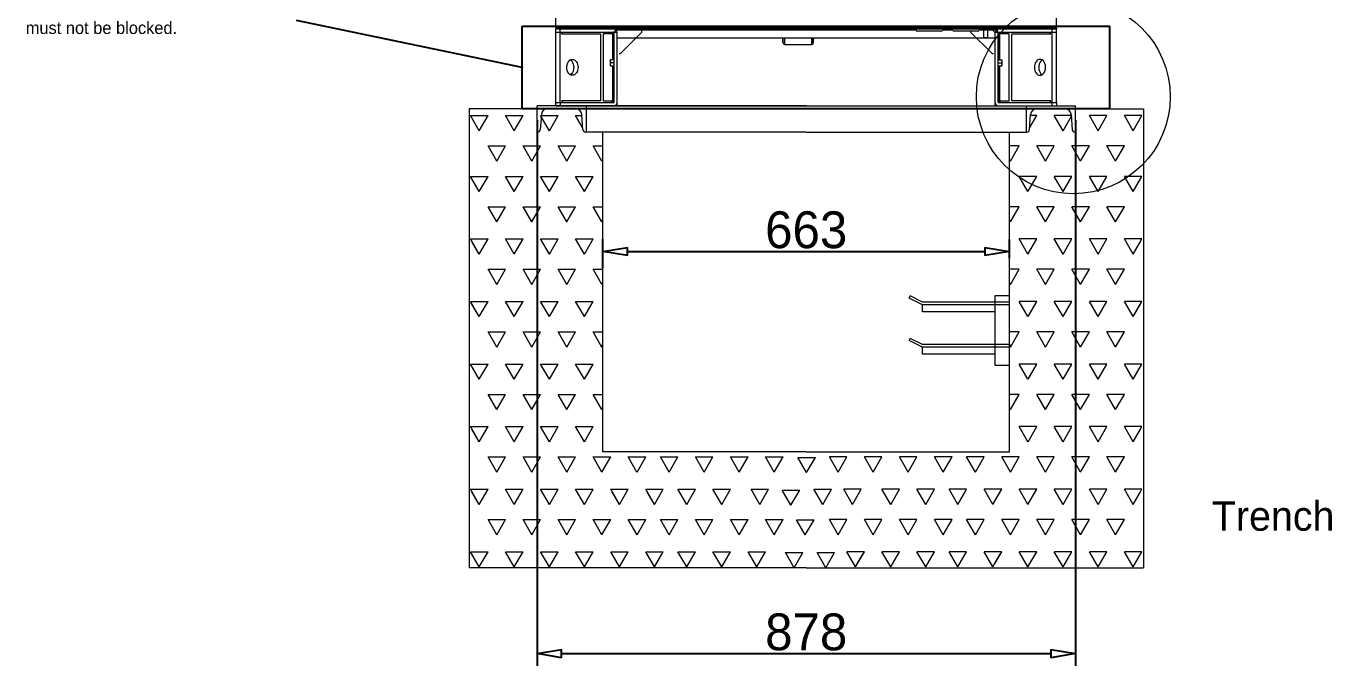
# Model space of a CAD drawing. Header units: inches. Extents: x -4705 to 38647, y 7098 to 31800.
# Drawn here: x 9484 to 11612, y 26341 to 27384 of the extents above; entities that cross this region are included whole.
import ezdxf

# ---------------------------------------------------------------- set-up
doc = ezdxf.new("R2010")
doc.units = ezdxf.units.IN
doc.header["$LTSCALE"] = 10
doc.header["$MEASUREMENT"] = 0
doc.linetypes.add('CONTINUOUS0', pattern=[0])
doc.layers.get('0').update_dxf_attribs({"lineweight": 0})
doc.layers.get('Defpoints').update_dxf_attribs({"lineweight": 0})
doc.layers.add('00_COMPONENTS', color=7, linetype='Continuous', lineweight=0)
doc.layers.add('1粗实线', color=7, linetype='CONTINUOUS0')
doc.styles.add('DWGTransNewTextStyle', font='SourceHanSansCN-Normal.ttf')
doc.styles.get("Standard").update_dxf_attribs({"font": 'SourceHanSansCN-Normal.ttf'})
doc.dimstyles.get("Standard").update_dxf_attribs({"dimtxt": 60, "dimasz": 30, "dimexe": 0.18, "dimexo": 0.0625, "dimgap": 5, "dimtad": 0, "dimtoh": 1, "dimdec": 0, "dimdsep": 46, "dimtxsty": 'Standard', "dimblk": 'CLOSEDBLANK', "dimcen": 0.09, "dimadec": 0, "dimazin": 0, "dimtfac": 1, "dimtdec": 0, "dimtofl": 0, "dimtmove": 0, "dimatfit": 3, "dimldrblk": 'CLOSEDBLANK', "dimfxl": 1, "dimtolj": 1, "dimtzin": 0, "dimarcsym": 0})

# ---------------------------------------------------------------- blocks, each defined once
blk = doc.blocks.new('_ClosedBlank')
at = {"color": 0, "linetype": 'ByBlock', "lineweight": -2}
for p, q in [((-1, 0.167), (0, 0)), ((-1, 0.167), (-1, -0.167)), ((0, 0), (-1, -0.167))]:
    blk.add_line(p, q, dxfattribs=at)
blk = doc.blocks.new('*D4')
at = {"color": 0, "lineweight": -2, "transparency": 16777216}
for p, q in [((10424.1, 26989.9), (10424.1, 27036.9)), ((11086.7, 27005.8), (11086.7, 27036.9))]:
    blk.add_line(p, q, dxfattribs=at)
at = {"lineweight": -2, "transparency": 16777216}
blk.add_line((10464.1, 27016.9), (11046.7, 27016.9), dxfattribs=at)
at = {"layer": 'Defpoints', "color": 0, "transparency": 16777216}
for p in [(11086.7, 27016.9), (11086.7, 27003.8), (10424.1, 26987.9)]:
    blk.add_point(p, dxfattribs=at)
at = {"linetype": 'ByBlock', "lineweight": -2, "transparency": 16777216, "xscale": 40, "yscale": 40, "zscale": 40, "rotation": 180}
blk.add_blockref('_ClosedBlank', (10424.1, 27016.9), dxfattribs=at)
at = {"linetype": 'ByBlock', "lineweight": -2, "transparency": 16777216, "xscale": 40, "yscale": 40, "zscale": 40}
blk.add_blockref('_ClosedBlank', (11086.7, 27016.9), dxfattribs=at)
at = {"color": 0, "ltscale": 50, "transparency": 16777216, "insert": (10755.4, 27051.9), "char_height": 60, "attachment_point": 5}
blk.add_mtext('\\A1;663', dxfattribs=at)
blk = doc.blocks.new('*D5')
at = {"color": 0, "lineweight": -2, "transparency": 16777216}
for p, q in [((10316.6, 27231.1), (10316.6, 26341.4)), ((11194.2, 27231.1), (11194.2, 26341.4))]:
    blk.add_line(p, q, dxfattribs=at)
at = {"lineweight": -2, "transparency": 16777216}
blk.add_line((10356.6, 26361.4), (11154.2, 26361.4), dxfattribs=at)
at = {"layer": 'Defpoints', "color": 0, "transparency": 16777216}
for p in [(10316.6, 27233.1), (11194.2, 27233.1), (11194.2, 26361.4)]:
    blk.add_point(p, dxfattribs=at)
at = {"linetype": 'ByBlock', "lineweight": -2, "transparency": 16777216, "xscale": 40, "yscale": 40, "zscale": 40, "rotation": 180}
blk.add_blockref('_ClosedBlank', (10316.6, 26361.4), dxfattribs=at)
at = {"linetype": 'ByBlock', "lineweight": -2, "transparency": 16777216, "xscale": 40, "yscale": 40, "zscale": 40}
blk.add_blockref('_ClosedBlank', (11194.2, 26361.4), dxfattribs=at)
at = {"color": 0, "ltscale": 50, "transparency": 16777216, "insert": (10755.4, 26396.4), "char_height": 60, "attachment_point": 5}
blk.add_mtext('\\A1;878', dxfattribs=at)

msp = doc.modelspace()

# ---------------------------------------------------------------- linework, layer by layer
at = {"color": 1, "linetype": 'Continuous'}
for p, q in [((10487.489, 27374.566), (10487.489, 27376.566)), ((11023.489, 27376.566), (11023.489, 27374.566)), ((10452.489, 27339.566), (10487.489, 27374.566)), ((11023.489, 27374.566), (11058.489, 27339.566)), ((10450.489, 27339.566), (10452.489, 27339.566)), ((11058.489, 27339.566), (11060.489, 27339.566))]:
    msp.add_line(p, q, dxfattribs=at)
at = {"color": 7, "linetype": 'Continuous'}
for p, q in [((10205.719, 27249.566), (10205.719, 26849.272)), ((10205.719, 27249.566), (10205.719, 26501.224)), ((10316.577, 27249.566), (10205.719, 27249.566)), ((10316.577, 27211.566), (10316.577, 27254.566)), ((10396.577, 27254.566), (10316.577, 27254.566)), ((10379.577, 27249.566), (10333.577, 27249.566)), ((10379.577, 27249.566), (10333.577, 27249.566)), ((10447.327, 27254.566), (10347.327, 27254.566)), ((10347.408, 27254.566), (10447.408, 27254.566)), ((10396.577, 27254.566), (10396.577, 27211.566)), ((10755.408, 27254.566), (10447.327, 27254.566)), ((10755.408, 27254.566), (11063.489, 27254.566)), ((11063.408, 27254.566), (11163.408, 27254.566)), ((11063.489, 27254.566), (11163.489, 27254.566)), ((11114.239, 27254.566), (11114.239, 27211.566)), ((11114.239, 27254.566), (11194.239, 27254.566)), ((11131.239, 27249.566), (11177.239, 27249.566)), ((11131.239, 27249.566), (11177.239, 27249.566)), ((11194.239, 27211.566), (11194.239, 27254.566)), ((11194.239, 27249.566), (11305.097, 27249.566)), ((11305.097, 27249.566), (11305.097, 26849.272)), ((11305.097, 27249.566), (11305.097, 26501.224)), ((10222.385, 27213.611), (10208.098, 27238.358)), ((10222.385, 27213.611), (10208.098, 27238.358)), ((10208.101, 27238.356), (10236.676, 27238.356)), ((10210.525, 27238.355), (10236.673, 27238.355)), ((10222.385, 27213.611), (10236.673, 27238.358)), ((10222.388, 27213.613), (10236.675, 27238.359)), ((10279.533, 27213.609), (10265.245, 27238.356)), ((10265.248, 27238.355), (10293.823, 27238.355)), ((10279.535, 27213.611), (10293.823, 27238.358)), ((10323.604, 27240.304), (10321.766, 27215.456)), ((10336.683, 27213.609), (10322.395, 27238.356)), ((10322.398, 27238.355), (10350.973, 27238.355)), ((10336.685, 27213.611), (10350.973, 27238.358)), ((10390.762, 27218.928), (10379.545, 27238.356)), ((10379.548, 27238.355), (10388.832, 27238.355)), ((10391.389, 27215.456), (10389.55, 27240.304)), ((11119.427, 27215.456), (11121.266, 27240.304)), ((11120.054, 27218.928), (11131.271, 27238.356)), ((11131.268, 27238.355), (11121.985, 27238.355)), ((11174.131, 27213.611), (11159.843, 27238.358)), ((11188.418, 27238.355), (11159.843, 27238.355)), ((11174.134, 27213.609), (11188.421, 27238.356)), ((11187.212, 27240.304), (11189.05, 27215.456)), ((11231.281, 27213.611), (11216.993, 27238.358)), ((11245.568, 27238.355), (11216.993, 27238.355)), ((11231.283, 27213.609), (11245.571, 27238.356)), ((11302.715, 27238.356), (11274.14, 27238.356)), ((11288.428, 27213.613), (11274.141, 27238.359)), ((11288.431, 27213.611), (11274.143, 27238.358)), ((11300.291, 27238.355), (11274.143, 27238.355)), ((11288.431, 27213.611), (11302.718, 27238.358)), ((11288.431, 27213.611), (11302.718, 27238.358)), ((10317.577, 27211.566), (10316.577, 27211.566)), ((10395.577, 27211.566), (10396.577, 27211.566)), ((10755.408, 27211.566), (10396.577, 27211.566)), ((10424.077, 26948.307), (10424.077, 27211.566)), ((10424.077, 26690.077), (10424.077, 27211.566)), ((10755.408, 27211.566), (11114.239, 27211.566)), ((11086.739, 26948.307), (11086.739, 27211.566)), ((11086.739, 26690.077), (11086.739, 27211.566)), ((11115.239, 27211.566), (11114.239, 27211.566)), ((11193.239, 27211.566), (11194.239, 27211.566)), ((10250.958, 27164.116), (10236.67, 27188.863)), ((10236.673, 27188.861), (10265.248, 27188.861)), ((10250.96, 27164.118), (10265.248, 27188.864)), ((10308.108, 27164.116), (10293.82, 27188.863)), ((10293.823, 27188.861), (10322.398, 27188.861)), ((10308.11, 27164.118), (10322.398, 27188.864)), ((10365.258, 27164.116), (10350.97, 27188.863)), ((10350.973, 27188.861), (10379.548, 27188.861)), ((10365.26, 27164.118), (10379.548, 27188.864)), ((10422.408, 27164.116), (10408.12, 27188.863)), ((10408.12, 27188.863), (10424.077, 27188.863)), ((11102.696, 27188.863), (11086.739, 27188.863)), ((11088.409, 27164.116), (11102.696, 27188.863)), ((11145.556, 27164.118), (11131.268, 27188.864)), ((11159.843, 27188.861), (11131.268, 27188.861)), ((11145.559, 27164.116), (11159.846, 27188.863)), ((11202.706, 27164.118), (11188.418, 27188.864)), ((11216.993, 27188.861), (11188.418, 27188.861)), ((11202.708, 27164.116), (11216.996, 27188.863)), ((11259.856, 27164.118), (11245.568, 27188.864)), ((11274.143, 27188.861), (11245.568, 27188.861)), ((11259.858, 27164.116), (11274.146, 27188.863)), ((10422.407, 27164.119), (10424.077, 27167.011)), ((11088.409, 27164.119), (11086.739, 27167.011)), ((10222.385, 27114.624), (10208.098, 27139.371)), ((10222.385, 27114.624), (10208.098, 27139.371)), ((10208.101, 27139.37), (10236.676, 27139.37)), ((10210.525, 27139.368), (10236.673, 27139.368)), ((10222.385, 27114.624), (10236.673, 27139.371)), ((10222.388, 27114.626), (10236.675, 27139.373)), ((10279.533, 27114.623), (10265.245, 27139.369)), ((10265.248, 27139.368), (10293.823, 27139.368)), ((10279.535, 27114.624), (10293.823, 27139.371)), ((10336.683, 27114.623), (10322.395, 27139.369)), ((10322.398, 27139.368), (10350.973, 27139.368)), ((10336.685, 27114.624), (10350.973, 27139.371)), ((10393.833, 27114.623), (10379.545, 27139.369)), ((10379.548, 27139.368), (10408.123, 27139.368)), ((10393.835, 27114.624), (10408.123, 27139.371)), ((11116.981, 27114.624), (11102.693, 27139.371)), ((11131.268, 27139.368), (11102.693, 27139.368)), ((11116.984, 27114.623), (11131.271, 27139.369)), ((11174.131, 27114.624), (11159.843, 27139.371)), ((11188.418, 27139.368), (11159.843, 27139.368)), ((11174.133, 27114.623), (11188.421, 27139.369)), ((11231.281, 27114.624), (11216.993, 27139.371)), ((11245.568, 27139.368), (11216.993, 27139.368)), ((11231.283, 27114.623), (11245.571, 27139.369)), ((11302.715, 27139.37), (11274.14, 27139.37)), ((11288.428, 27114.626), (11274.141, 27139.373)), ((11288.431, 27114.624), (11274.143, 27139.371)), ((11300.291, 27139.368), (11274.143, 27139.368)), ((11288.431, 27114.624), (11302.718, 27139.371)), ((11288.431, 27114.624), (11302.718, 27139.371)), ((10250.958, 27065.129), (10236.67, 27089.876)), ((10236.673, 27089.875), (10265.248, 27089.875)), ((10250.96, 27065.131), (10265.248, 27089.878)), ((10308.108, 27065.129), (10293.82, 27089.876)), ((10293.823, 27089.875), (10322.398, 27089.875)), ((10308.11, 27065.131), (10322.398, 27089.878)), ((10365.258, 27065.129), (10350.97, 27089.876)), ((10350.973, 27089.875), (10379.548, 27089.875)), ((10365.26, 27065.131), (10379.548, 27089.878)), ((10422.408, 27065.129), (10408.12, 27089.876)), ((10408.12, 27089.876), (10424.077, 27089.876)), ((11102.696, 27089.876), (11086.739, 27089.876)), ((11088.409, 27065.129), (11102.696, 27089.876)), ((11145.556, 27065.131), (11131.268, 27089.878)), ((11159.843, 27089.875), (11131.268, 27089.875)), ((11145.558, 27065.129), (11159.846, 27089.876)), ((11202.706, 27065.131), (11188.418, 27089.878)), ((11216.993, 27089.875), (11188.418, 27089.875)), ((11202.708, 27065.129), (11216.996, 27089.876)), ((11259.856, 27065.131), (11245.568, 27089.878)), ((11274.143, 27089.875), (11245.568, 27089.875)), ((11259.858, 27065.129), (11274.146, 27089.876)), ((10422.407, 27065.132), (10424.077, 27068.025)), ((11088.409, 27065.132), (11086.739, 27068.025)), ((10222.385, 27012.642), (10208.098, 27037.389)), ((10208.101, 27037.387), (10236.676, 27037.387)), ((10210.525, 27037.385), (10236.673, 27037.385)), ((10222.385, 27012.642), (10236.673, 27037.389)), ((10222.388, 27012.644), (10236.675, 27037.39)), ((10279.533, 27012.64), (10265.245, 27037.387)), ((10265.248, 27037.385), (10293.823, 27037.385)), ((10279.535, 27012.642), (10293.823, 27037.389)), ((10336.683, 27012.64), (10322.395, 27037.387)), ((10322.398, 27037.385), (10350.973, 27037.385)), ((10336.685, 27012.642), (10350.973, 27037.389)), ((10393.833, 27012.64), (10379.545, 27037.387)), ((10379.548, 27037.385), (10408.123, 27037.385)), ((10393.835, 27012.642), (10408.123, 27037.389)), ((11116.981, 27012.642), (11102.693, 27037.389)), ((11131.268, 27037.385), (11102.693, 27037.385)), ((11116.984, 27012.64), (11131.271, 27037.387)), ((11174.131, 27012.642), (11159.843, 27037.389)), ((11188.418, 27037.385), (11159.843, 27037.385)), ((11174.133, 27012.64), (11188.421, 27037.387)), ((11231.281, 27012.642), (11216.993, 27037.389)), ((11245.568, 27037.385), (11216.993, 27037.385)), ((11231.283, 27012.64), (11245.571, 27037.387)), ((11302.715, 27037.387), (11274.14, 27037.387)), ((11288.428, 27012.644), (11274.141, 27037.39)), ((11288.431, 27012.642), (11274.143, 27037.389)), ((11300.291, 27037.385), (11274.143, 27037.385)), ((11288.431, 27012.642), (11302.718, 27037.389)), ((10222.383, 27012.64), (10210.525, 27033.178)), ((11288.433, 27012.64), (11300.291, 27033.178)), ((10250.955, 26963.148), (10236.667, 26987.895)), ((10250.958, 26963.147), (10236.67, 26987.893)), ((10236.67, 26987.893), (10265.245, 26987.893)), ((10236.673, 26987.892), (10265.248, 26987.892)), ((10250.957, 26963.15), (10265.245, 26987.897)), ((10250.96, 26963.148), (10265.248, 26987.895)), ((10308.105, 26963.148), (10293.817, 26987.895)), ((10308.108, 26963.147), (10293.82, 26987.893)), ((10293.82, 26987.893), (10322.395, 26987.893)), ((10293.823, 26987.892), (10322.398, 26987.892)), ((10308.107, 26963.15), (10322.395, 26987.897)), ((10308.11, 26963.148), (10322.398, 26987.895)), ((10365.255, 26963.148), (10350.967, 26987.895)), ((10365.258, 26963.147), (10350.97, 26987.893)), ((10350.97, 26987.893), (10379.545, 26987.893)), ((10350.973, 26987.892), (10379.548, 26987.892)), ((10365.257, 26963.15), (10379.545, 26987.897)), ((10365.26, 26963.148), (10379.548, 26987.895)), ((10422.405, 26963.148), (10408.117, 26987.895)), ((10422.408, 26963.147), (10408.12, 26987.893)), ((10408.12, 26987.893), (10424.077, 26987.893)), ((10408.123, 26987.892), (10424.077, 26987.892)), ((11102.696, 26987.893), (11086.739, 26987.893)), ((11102.693, 26987.892), (11086.739, 26987.892)), ((11088.409, 26963.147), (11102.696, 26987.893)), ((11088.411, 26963.148), (11102.699, 26987.895)), ((11145.556, 26963.148), (11131.268, 26987.895)), ((11159.843, 26987.892), (11131.268, 26987.892)), ((11145.559, 26963.15), (11131.271, 26987.897)), ((11159.846, 26987.893), (11131.271, 26987.893)), ((11145.558, 26963.147), (11159.846, 26987.893)), ((11145.561, 26963.148), (11159.849, 26987.895)), ((11202.706, 26963.148), (11188.418, 26987.895)), ((11216.993, 26987.892), (11188.418, 26987.892)), ((11202.709, 26963.15), (11188.421, 26987.897)), ((11216.996, 26987.893), (11188.421, 26987.893)), ((11202.708, 26963.147), (11216.996, 26987.893)), ((11202.711, 26963.148), (11216.999, 26987.895)), ((11259.856, 26963.148), (11245.568, 26987.895)), ((11274.143, 26987.892), (11245.568, 26987.892)), ((11259.859, 26963.15), (11245.571, 26987.897)), ((11274.146, 26987.893), (11245.571, 26987.893)), ((11259.858, 26963.147), (11274.146, 26987.893)), ((11259.861, 26963.148), (11274.149, 26987.895)), ((10422.407, 26963.15), (10424.077, 26966.042)), ((10422.41, 26963.148), (10424.077, 26966.036)), ((11088.409, 26963.15), (11086.739, 26966.042)), ((11088.406, 26963.148), (11086.739, 26966.036)), ((10222.38, 26910.659), (10208.092, 26935.406)), ((10208.095, 26935.404), (10236.67, 26935.404)), ((10210.522, 26935.404), (10236.67, 26935.404)), ((10222.38, 26910.659), (10210.522, 26931.197)), ((10222.382, 26910.661), (10236.67, 26935.407)), ((10222.382, 26910.661), (10236.67, 26935.407)), ((10279.53, 26910.659), (10265.242, 26935.406)), ((10265.245, 26935.404), (10293.82, 26935.404)), ((10279.532, 26910.661), (10293.82, 26935.407)), ((10336.68, 26910.659), (10322.392, 26935.406)), ((10322.395, 26935.404), (10350.97, 26935.404)), ((10336.682, 26910.661), (10350.97, 26935.407)), ((10393.83, 26910.659), (10379.542, 26935.406)), ((10379.545, 26935.404), (10408.12, 26935.404)), ((10393.832, 26910.661), (10408.12, 26935.407)), ((10923.491, 26941.007), (10924.698, 26944.533)), ((10944.928, 26930.129), (10923.491, 26941.007)), ((10944.928, 26934.313), (10924.698, 26944.533)), ((11086.739, 26934.313), (10944.928, 26934.313)), ((11086.739, 26930.129), (10944.928, 26930.129)), ((10944.928, 26918.598), (10944.928, 26930.129)), ((11086.739, 26944.716), (11062.878, 26944.716)), ((11062.878, 26944.716), (11062.878, 26831.408)), ((11116.984, 26910.661), (11102.696, 26935.407)), ((11131.271, 26935.404), (11102.696, 26935.404)), ((11116.986, 26910.659), (11131.274, 26935.406)), ((11174.134, 26910.661), (11159.846, 26935.407)), ((11188.421, 26935.404), (11159.846, 26935.404)), ((11174.136, 26910.659), (11188.424, 26935.406)), ((11231.284, 26910.661), (11216.996, 26935.407)), ((11245.571, 26935.404), (11216.996, 26935.404)), ((11231.286, 26910.659), (11245.574, 26935.406)), ((11288.434, 26910.661), (11274.146, 26935.407)), ((11288.434, 26910.661), (11274.146, 26935.407)), ((11300.294, 26935.404), (11274.146, 26935.404)), ((11302.721, 26935.404), (11274.146, 26935.404)), ((11288.436, 26910.659), (11302.724, 26935.406)), ((11288.436, 26910.659), (11300.294, 26931.197)), ((11062.878, 26918.598), (10944.928, 26918.598)), ((10250.955, 26861.166), (10236.667, 26885.912)), ((10236.67, 26885.911), (10265.245, 26885.911)), ((10250.957, 26861.167), (10265.245, 26885.914)), ((10308.105, 26861.166), (10293.817, 26885.912)), ((10293.82, 26885.911), (10322.395, 26885.911)), ((10308.107, 26861.167), (10322.395, 26885.914)), ((10365.255, 26861.166), (10350.967, 26885.912)), ((10350.97, 26885.911), (10379.545, 26885.911)), ((10365.257, 26861.167), (10379.545, 26885.914)), ((10422.405, 26861.166), (10408.117, 26885.912)), ((10408.12, 26885.911), (10424.077, 26885.911)), ((11102.696, 26885.911), (11086.739, 26885.911)), ((11088.411, 26861.166), (11102.699, 26885.912)), ((11145.559, 26861.167), (11131.271, 26885.914)), ((11159.846, 26885.911), (11131.271, 26885.911)), ((11145.561, 26861.166), (11159.849, 26885.912)), ((11202.709, 26861.167), (11188.421, 26885.914)), ((11216.996, 26885.911), (11188.421, 26885.911)), ((11202.711, 26861.166), (11216.999, 26885.912)), ((11259.859, 26861.167), (11245.571, 26885.914)), ((11274.146, 26885.911), (11245.571, 26885.911)), ((11259.861, 26861.166), (11274.149, 26885.912)), ((10421.4, 26861.166), (10424.077, 26865.803)), ((10923.491, 26871.785), (10924.698, 26875.31)), ((10944.928, 26860.906), (10923.491, 26871.785)), ((10944.928, 26865.09), (10924.698, 26875.31)), ((11086.739, 26865.09), (10944.928, 26865.09)), ((11089.416, 26861.166), (11086.739, 26865.803)), ((10422.407, 26861.167), (10424.077, 26864.059)), ((11086.739, 26860.906), (10944.928, 26860.906)), ((10944.928, 26849.375), (10944.928, 26860.906)), ((11062.878, 26849.375), (10944.928, 26849.375)), ((11088.409, 26861.167), (11086.739, 26864.059)), ((10222.38, 26808.676), (10208.092, 26833.423)), ((10208.095, 26833.422), (10236.67, 26833.422)), ((10210.522, 26833.422), (10236.67, 26833.422)), ((10222.38, 26808.676), (10210.522, 26829.214)), ((10222.382, 26808.678), (10236.67, 26833.425)), ((10222.382, 26808.678), (10236.67, 26833.425)), ((10279.53, 26808.676), (10265.242, 26833.423)), ((10265.245, 26833.422), (10293.82, 26833.422)), ((10279.532, 26808.678), (10293.82, 26833.425)), ((10336.68, 26808.676), (10322.392, 26833.423)), ((10322.395, 26833.422), (10350.97, 26833.422)), ((10336.682, 26808.678), (10350.97, 26833.425)), ((10393.83, 26808.676), (10379.542, 26833.423)), ((10379.545, 26833.422), (10408.12, 26833.422)), ((10393.832, 26808.678), (10408.12, 26833.425)), ((11062.878, 26831.408), (11086.739, 26831.408)), ((11116.984, 26808.678), (11102.696, 26833.425)), ((11131.271, 26833.422), (11102.696, 26833.422)), ((11116.986, 26808.676), (11131.274, 26833.423)), ((11174.134, 26808.678), (11159.846, 26833.425)), ((11188.421, 26833.422), (11159.846, 26833.422)), ((11174.136, 26808.676), (11188.424, 26833.423)), ((11231.284, 26808.678), (11216.996, 26833.425)), ((11245.571, 26833.422), (11216.996, 26833.422)), ((11231.286, 26808.676), (11245.574, 26833.423)), ((11288.434, 26808.678), (11274.146, 26833.425)), ((11288.434, 26808.678), (11274.146, 26833.425)), ((11300.294, 26833.422), (11274.146, 26833.422)), ((11302.721, 26833.422), (11274.146, 26833.422)), ((11288.436, 26808.676), (11302.724, 26833.423)), ((11288.436, 26808.676), (11300.294, 26829.214)), ((10250.955, 26759.183), (10236.667, 26783.93)), ((10236.67, 26783.928), (10265.245, 26783.928)), ((10250.957, 26759.185), (10265.245, 26783.931)), ((10308.105, 26759.183), (10293.817, 26783.93)), ((10293.82, 26783.928), (10322.395, 26783.928)), ((10308.107, 26759.185), (10322.395, 26783.931)), ((10365.255, 26759.183), (10350.967, 26783.93)), ((10350.97, 26783.928), (10379.545, 26783.928)), ((10365.257, 26759.185), (10379.545, 26783.931)), ((10422.405, 26759.183), (10408.117, 26783.93)), ((10408.12, 26783.928), (10424.077, 26783.928)), ((11102.696, 26783.928), (11086.739, 26783.928)), ((11088.411, 26759.183), (11102.699, 26783.93)), ((11145.559, 26759.185), (11131.271, 26783.931)), ((11159.846, 26783.928), (11131.271, 26783.928)), ((11145.561, 26759.183), (11159.849, 26783.93)), ((11202.709, 26759.185), (11188.421, 26783.931)), ((11216.996, 26783.928), (11188.421, 26783.928)), ((11202.711, 26759.183), (11216.999, 26783.93)), ((11259.859, 26759.185), (11245.571, 26783.931)), ((11274.146, 26783.928), (11245.571, 26783.928)), ((11259.861, 26759.183), (11274.149, 26783.93)), ((10422.407, 26759.185), (10424.077, 26762.077)), ((11088.409, 26759.185), (11086.739, 26762.077)), ((10222.38, 26706.694), (10208.092, 26731.441)), ((10208.095, 26731.439), (10236.67, 26731.439)), ((10210.522, 26731.439), (10236.67, 26731.439)), ((10222.38, 26706.694), (10210.522, 26727.232)), ((10222.382, 26706.696), (10236.67, 26731.442)), ((10222.382, 26706.696), (10236.67, 26731.442)), ((10279.53, 26706.694), (10265.242, 26731.441)), ((10265.245, 26731.439), (10293.82, 26731.439)), ((10279.532, 26706.696), (10293.82, 26731.442)), ((10336.68, 26706.694), (10322.392, 26731.441)), ((10322.395, 26731.439), (10350.97, 26731.439)), ((10336.682, 26706.696), (10350.97, 26731.442)), ((10393.83, 26706.694), (10379.542, 26731.441)), ((10379.545, 26731.439), (10408.12, 26731.439)), ((10393.832, 26706.696), (10408.12, 26731.442)), ((11116.984, 26706.696), (11102.696, 26731.442)), ((11131.271, 26731.439), (11102.696, 26731.439)), ((11116.986, 26706.694), (11131.274, 26731.441)), ((11174.134, 26706.696), (11159.846, 26731.442)), ((11188.421, 26731.439), (11159.846, 26731.439)), ((11174.136, 26706.694), (11188.424, 26731.441)), ((11231.284, 26706.696), (11216.996, 26731.442)), ((11245.571, 26731.439), (11216.996, 26731.439)), ((11231.286, 26706.694), (11245.574, 26731.441)), ((11288.434, 26706.696), (11274.146, 26731.442)), ((11288.434, 26706.696), (11274.146, 26731.442)), ((11300.294, 26731.439), (11274.146, 26731.439)), ((11302.721, 26731.439), (11274.146, 26731.439)), ((11288.436, 26706.694), (11302.724, 26731.441)), ((11288.436, 26706.694), (11300.294, 26727.232)), ((10250.955, 26657.201), (10236.667, 26681.947)), ((10236.67, 26681.946), (10265.245, 26681.946)), ((10250.957, 26657.202), (10265.245, 26681.949)), ((10308.105, 26657.201), (10293.817, 26681.947)), ((10293.82, 26681.946), (10322.395, 26681.946)), ((10308.107, 26657.202), (10322.395, 26681.949)), ((10365.255, 26657.201), (10350.967, 26681.947)), ((10350.97, 26681.946), (10379.545, 26681.946)), ((10365.257, 26657.202), (10379.545, 26681.949)), ((10422.405, 26657.201), (10408.117, 26681.947)), ((10408.12, 26681.946), (10436.695, 26681.946)), ((10422.407, 26657.202), (10436.695, 26681.949)), ((10755.408, 26690.077), (10424.077, 26690.077)), ((10479.555, 26657.201), (10465.267, 26681.947)), ((10479.555, 26657.201), (10465.267, 26681.947)), ((10465.27, 26681.946), (10493.845, 26681.946)), ((10465.27, 26681.946), (10493.845, 26681.946)), ((10479.557, 26657.202), (10493.845, 26681.949)), ((10479.557, 26657.202), (10493.845, 26681.949)), ((10531.949, 26657.203), (10517.662, 26681.95)), ((10517.664, 26681.949), (10546.239, 26681.949)), ((10531.952, 26657.205), (10546.239, 26681.952)), ((10589.099, 26657.203), (10574.812, 26681.95)), ((10574.814, 26681.949), (10603.389, 26681.949)), ((10589.102, 26657.205), (10603.389, 26681.952)), ((10646.249, 26657.203), (10631.962, 26681.95)), ((10631.964, 26681.949), (10660.539, 26681.949)), ((10646.252, 26657.205), (10660.539, 26681.952)), ((10703.402, 26657.202), (10689.114, 26681.949)), ((10689.117, 26681.947), (10717.692, 26681.947)), ((10703.405, 26657.204), (10717.692, 26681.95)), ((10756.054, 26656.418), (10741.766, 26681.165)), ((10741.769, 26681.164), (10770.344, 26681.164)), ((10755.408, 26690.077), (11086.739, 26690.077)), ((10756.056, 26656.42), (10770.344, 26681.167)), ((10807.412, 26657.204), (10793.124, 26681.95)), ((10821.699, 26681.947), (10793.124, 26681.947)), ((10807.414, 26657.202), (10821.702, 26681.949)), ((10864.564, 26657.205), (10850.277, 26681.952)), ((10878.852, 26681.949), (10850.277, 26681.949)), ((10864.567, 26657.203), (10878.855, 26681.95)), ((10921.714, 26657.205), (10907.427, 26681.952)), ((10936.002, 26681.949), (10907.427, 26681.949)), ((10921.717, 26657.203), (10936.004, 26681.95)), ((10978.864, 26657.205), (10964.577, 26681.952)), ((10993.152, 26681.949), (10964.577, 26681.949)), ((10978.867, 26657.203), (10993.154, 26681.95)), ((11031.259, 26657.202), (11016.971, 26681.949)), ((11031.259, 26657.202), (11016.971, 26681.949)), ((11045.546, 26681.946), (11016.971, 26681.946)), ((11045.546, 26681.946), (11016.971, 26681.946)), ((11031.261, 26657.201), (11045.549, 26681.947)), ((11031.261, 26657.201), (11045.549, 26681.947)), ((11088.409, 26657.202), (11074.121, 26681.949)), ((11102.696, 26681.946), (11074.121, 26681.946)), ((11088.411, 26657.201), (11102.699, 26681.947)), ((11145.559, 26657.202), (11131.271, 26681.949)), ((11159.846, 26681.946), (11131.271, 26681.946)), ((11145.561, 26657.201), (11159.849, 26681.947)), ((11202.709, 26657.202), (11188.421, 26681.949)), ((11216.996, 26681.946), (11188.421, 26681.946)), ((11202.711, 26657.201), (11216.999, 26681.947)), ((11259.859, 26657.202), (11245.571, 26681.949)), ((11274.146, 26681.946), (11245.571, 26681.946)), ((11259.861, 26657.201), (11274.149, 26681.947)), ((10222.382, 26604.713), (10208.095, 26629.46)), ((10208.098, 26629.458), (10236.673, 26629.458)), ((10210.525, 26629.458), (10236.673, 26629.458)), ((10222.382, 26604.713), (10210.525, 26625.251)), ((10222.385, 26604.715), (10236.673, 26629.461)), ((10222.385, 26604.715), (10236.673, 26629.461)), ((10279.532, 26604.713), (10265.245, 26629.46)), ((10265.248, 26629.458), (10293.823, 26629.458)), ((10279.535, 26604.715), (10293.823, 26629.461)), ((10336.682, 26604.713), (10322.395, 26629.46)), ((10322.398, 26629.458), (10350.973, 26629.458)), ((10336.685, 26604.715), (10350.973, 26629.461)), ((10393.832, 26604.713), (10379.545, 26629.46)), ((10379.548, 26629.458), (10408.123, 26629.458)), ((10393.835, 26604.715), (10408.123, 26629.461)), ((10450.982, 26604.713), (10436.695, 26629.46)), ((10436.698, 26629.458), (10465.273, 26629.458)), ((10439.125, 26629.458), (10465.273, 26629.458)), ((10450.982, 26604.713), (10439.125, 26625.251)), ((10450.985, 26604.715), (10465.273, 26629.461)), ((10450.985, 26604.715), (10465.273, 26629.461)), ((10508.132, 26604.713), (10493.845, 26629.46)), ((10508.132, 26604.713), (10493.845, 26629.46)), ((10493.848, 26629.458), (10522.423, 26629.458)), ((10493.848, 26629.458), (10522.423, 26629.458)), ((10496.275, 26629.458), (10522.423, 26629.458)), ((10508.132, 26604.713), (10496.275, 26625.251)), ((10508.135, 26604.715), (10522.423, 26629.461)), ((10508.135, 26604.715), (10522.423, 26629.461)), ((10560.527, 26604.716), (10546.239, 26629.463)), ((10546.242, 26629.461), (10574.817, 26629.461)), ((10560.529, 26604.718), (10574.817, 26629.464)), ((10617.677, 26604.716), (10603.389, 26629.463)), ((10603.392, 26629.461), (10631.967, 26629.461)), ((10617.679, 26604.718), (10631.967, 26629.464)), ((10679.9, 26604.713), (10665.612, 26629.46)), ((10665.615, 26629.458), (10694.19, 26629.458)), ((10679.902, 26604.715), (10694.19, 26629.461)), ((10730.594, 26603.147), (10716.306, 26627.894)), ((10716.309, 26627.893), (10744.884, 26627.893)), ((10730.596, 26603.149), (10744.884, 26627.896)), ((10782.241, 26604.607), (10767.953, 26629.354)), ((10767.956, 26629.352), (10796.531, 26629.352)), ((10782.243, 26604.609), (10796.531, 26629.355)), ((10830.914, 26604.715), (10816.626, 26629.461)), ((10845.201, 26629.458), (10816.626, 26629.458)), ((10830.916, 26604.713), (10845.204, 26629.46)), ((10893.137, 26604.718), (10878.849, 26629.464)), ((10907.424, 26629.461), (10878.849, 26629.461)), ((10893.139, 26604.716), (10907.427, 26629.463)), ((10950.287, 26604.718), (10935.999, 26629.464)), ((10964.574, 26629.461), (10935.999, 26629.461)), ((10950.289, 26604.716), (10964.577, 26629.463)), ((11016.968, 26629.458), (10988.393, 26629.458)), ((11016.968, 26629.458), (10988.393, 26629.458)), ((11014.541, 26629.458), (10988.393, 26629.458)), ((11002.681, 26604.715), (10988.394, 26629.461)), ((11002.681, 26604.715), (10988.394, 26629.461)), ((11002.684, 26604.713), (11016.971, 26629.46)), ((11002.684, 26604.713), (11016.971, 26629.46)), ((11002.684, 26604.713), (11014.541, 26625.251)), ((11059.831, 26604.715), (11045.543, 26629.461)), ((11059.831, 26604.715), (11045.543, 26629.461)), ((11074.118, 26629.458), (11045.543, 26629.458)), ((11071.691, 26629.458), (11045.543, 26629.458)), ((11059.834, 26604.713), (11074.121, 26629.46)), ((11059.834, 26604.713), (11071.691, 26625.251)), ((11116.981, 26604.715), (11102.693, 26629.461)), ((11131.268, 26629.458), (11102.693, 26629.458)), ((11116.984, 26604.713), (11131.271, 26629.46)), ((11174.131, 26604.715), (11159.843, 26629.461)), ((11188.418, 26629.458), (11159.843, 26629.458)), ((11174.134, 26604.713), (11188.421, 26629.46)), ((11231.281, 26604.715), (11216.993, 26629.461)), ((11245.568, 26629.458), (11216.993, 26629.458)), ((11231.284, 26604.713), (11245.571, 26629.46)), ((11288.431, 26604.715), (11274.143, 26629.461)), ((11288.431, 26604.715), (11274.143, 26629.461)), ((11300.291, 26629.458), (11274.143, 26629.458)), ((11302.718, 26629.458), (11274.143, 26629.458)), ((11288.434, 26604.713), (11302.721, 26629.46)), ((11288.434, 26604.713), (11300.291, 26625.251)), ((10250.957, 26555.22), (10236.67, 26579.966)), ((10236.673, 26579.965), (10265.248, 26579.965)), ((10250.96, 26555.221), (10265.248, 26579.968)), ((10308.107, 26555.22), (10293.82, 26579.966)), ((10293.823, 26579.965), (10322.398, 26579.965)), ((10308.11, 26555.221), (10322.398, 26579.968)), ((10365.257, 26555.22), (10350.97, 26579.966)), ((10350.973, 26579.965), (10379.548, 26579.965)), ((10365.26, 26555.221), (10379.548, 26579.968)), ((10422.407, 26555.22), (10408.12, 26579.966)), ((10408.123, 26579.965), (10436.698, 26579.965)), ((10422.41, 26555.221), (10436.698, 26579.968)), ((10479.557, 26555.22), (10465.27, 26579.966)), ((10479.557, 26555.22), (10465.27, 26579.966)), ((10465.273, 26579.965), (10493.848, 26579.965)), ((10465.273, 26579.965), (10493.848, 26579.965)), ((10479.56, 26555.221), (10493.848, 26579.968)), ((10479.56, 26555.221), (10493.848, 26579.968)), ((10531.952, 26555.223), (10517.664, 26579.969)), ((10517.667, 26579.968), (10546.242, 26579.968)), ((10531.954, 26555.224), (10546.242, 26579.971)), ((10589.102, 26555.223), (10574.814, 26579.969)), ((10574.817, 26579.968), (10603.392, 26579.968)), ((10589.104, 26555.224), (10603.392, 26579.971)), ((10646.252, 26555.223), (10631.964, 26579.969)), ((10631.967, 26579.968), (10660.542, 26579.968)), ((10646.254, 26555.224), (10660.542, 26579.971)), ((10703.405, 26555.221), (10689.117, 26579.968)), ((10689.12, 26579.966), (10717.695, 26579.966)), ((10703.407, 26555.223), (10717.695, 26579.969)), ((10753.871, 26554.985), (10739.584, 26579.731)), ((10739.587, 26579.73), (10768.162, 26579.73)), ((10753.874, 26554.986), (10768.161, 26579.733)), ((10807.409, 26555.223), (10793.121, 26579.969)), ((10821.696, 26579.966), (10793.121, 26579.966)), ((10807.412, 26555.221), (10821.699, 26579.968)), ((10864.562, 26555.224), (10850.274, 26579.971)), ((10878.849, 26579.968), (10850.274, 26579.968)), ((10864.564, 26555.223), (10878.852, 26579.969)), ((10921.712, 26555.224), (10907.424, 26579.971)), ((10935.999, 26579.968), (10907.424, 26579.968)), ((10921.714, 26555.223), (10936.002, 26579.969)), ((10978.862, 26555.224), (10964.574, 26579.971)), ((10993.149, 26579.968), (10964.574, 26579.968)), ((10978.864, 26555.223), (10993.152, 26579.969)), ((11045.543, 26579.965), (11016.968, 26579.965)), ((11045.543, 26579.965), (11016.968, 26579.965)), ((11031.256, 26555.221), (11016.969, 26579.968)), ((11031.256, 26555.221), (11016.969, 26579.968)), ((11031.259, 26555.22), (11045.546, 26579.966)), ((11031.259, 26555.22), (11045.546, 26579.966)), ((11088.406, 26555.221), (11074.118, 26579.968)), ((11102.693, 26579.965), (11074.118, 26579.965)), ((11088.409, 26555.22), (11102.696, 26579.966)), ((11145.556, 26555.221), (11131.268, 26579.968)), ((11159.843, 26579.965), (11131.268, 26579.965)), ((11145.559, 26555.22), (11159.846, 26579.966)), ((11202.706, 26555.221), (11188.418, 26579.968)), ((11216.993, 26579.965), (11188.418, 26579.965)), ((11202.709, 26555.22), (11216.996, 26579.966)), ((11259.856, 26555.221), (11245.568, 26579.968)), ((11274.143, 26579.965), (11245.568, 26579.965)), ((11259.859, 26555.22), (11274.146, 26579.966)), ((10222.385, 26502.732), (10208.098, 26527.479)), ((10208.1, 26527.477), (10236.675, 26527.477)), ((10210.528, 26527.477), (10236.675, 26527.477)), ((10222.388, 26502.734), (10236.675, 26527.481)), ((10222.388, 26502.734), (10236.675, 26527.481)), ((10279.535, 26502.732), (10265.248, 26527.479)), ((10265.25, 26527.477), (10293.825, 26527.477)), ((10279.538, 26502.734), (10293.825, 26527.481)), ((10336.685, 26502.732), (10322.398, 26527.479)), ((10322.4, 26527.477), (10350.975, 26527.477)), ((10336.688, 26502.734), (10350.975, 26527.481)), ((10393.835, 26502.732), (10379.548, 26527.479)), ((10379.55, 26527.477), (10408.125, 26527.477)), ((10393.838, 26502.734), (10408.125, 26527.481)), ((10450.985, 26502.732), (10436.698, 26527.479)), ((10436.7, 26527.477), (10465.275, 26527.477)), ((10439.128, 26527.477), (10465.275, 26527.477)), ((10450.988, 26502.734), (10465.275, 26527.481)), ((10450.988, 26502.734), (10465.275, 26527.481)), ((10508.135, 26502.732), (10493.848, 26527.479)), ((10508.135, 26502.732), (10493.848, 26527.479)), ((10493.85, 26527.477), (10522.425, 26527.477)), ((10493.85, 26527.477), (10522.425, 26527.477)), ((10496.278, 26527.477), (10522.425, 26527.477)), ((10508.138, 26502.734), (10522.425, 26527.481)), ((10508.138, 26502.734), (10522.425, 26527.481)), ((10560.529, 26502.735), (10546.242, 26527.482)), ((10546.245, 26527.48), (10574.82, 26527.48)), ((10560.532, 26502.737), (10574.82, 26527.483)), ((10617.679, 26502.735), (10603.392, 26527.482)), ((10603.395, 26527.48), (10631.97, 26527.48)), ((10617.682, 26502.737), (10631.97, 26527.483)), ((10674.829, 26502.735), (10660.542, 26527.482)), ((10674.832, 26502.734), (10660.545, 26527.48)), ((10674.832, 26502.734), (10660.545, 26527.48)), ((10660.548, 26527.479), (10689.123, 26527.479)), ((10660.548, 26527.479), (10689.123, 26527.479)), ((10674.835, 26502.735), (10689.122, 26527.482)), ((10735.821, 26501.224), (10721.533, 26525.971)), ((10721.536, 26525.969), (10750.111, 26525.969)), ((10735.823, 26501.226), (10750.111, 26525.973)), ((10787.333, 26501.224), (10773.045, 26525.971)), ((10773.048, 26525.969), (10801.623, 26525.969)), ((10787.335, 26501.226), (10801.623, 26525.973)), ((10835.981, 26502.735), (10821.694, 26527.482)), ((10850.269, 26527.479), (10821.694, 26527.479)), ((10850.269, 26527.479), (10821.694, 26527.479)), ((10835.984, 26502.734), (10850.271, 26527.48)), ((10835.984, 26502.734), (10850.271, 26527.48)), ((10835.987, 26502.735), (10850.274, 26527.482)), ((10907.421, 26527.48), (10878.846, 26527.48)), ((10893.134, 26502.737), (10878.847, 26527.483)), ((10893.137, 26502.735), (10907.424, 26527.482)), ((10950.284, 26502.737), (10935.996, 26527.483)), ((10964.571, 26527.48), (10935.996, 26527.48)), ((10950.287, 26502.735), (10964.574, 26527.482)), ((11002.678, 26502.734), (10988.391, 26527.481)), ((11002.678, 26502.734), (10988.391, 26527.481)), ((11016.966, 26527.477), (10988.391, 26527.477)), ((11016.966, 26527.477), (10988.391, 26527.477)), ((11014.539, 26527.477), (10988.391, 26527.477)), ((11002.681, 26502.732), (11016.969, 26527.479)), ((11002.681, 26502.732), (11016.969, 26527.479)), ((11059.828, 26502.734), (11045.541, 26527.481)), ((11059.828, 26502.734), (11045.541, 26527.481)), ((11074.116, 26527.477), (11045.541, 26527.477)), ((11071.689, 26527.477), (11045.541, 26527.477)), ((11059.831, 26502.732), (11074.119, 26527.479)), ((11116.978, 26502.734), (11102.691, 26527.481)), ((11131.266, 26527.477), (11102.691, 26527.477)), ((11116.981, 26502.732), (11131.268, 26527.479)), ((11174.128, 26502.734), (11159.841, 26527.481)), ((11188.416, 26527.477), (11159.841, 26527.477)), ((11174.131, 26502.732), (11188.418, 26527.479)), ((11231.278, 26502.734), (11216.991, 26527.481)), ((11245.566, 26527.477), (11216.991, 26527.477)), ((11231.281, 26502.732), (11245.568, 26527.479)), ((11288.428, 26502.734), (11274.141, 26527.481)), ((11288.428, 26502.734), (11274.141, 26527.481)), ((11300.289, 26527.477), (11274.141, 26527.477)), ((11302.716, 26527.477), (11274.141, 26527.477)), ((11288.431, 26502.732), (11302.718, 26527.479)), ((10222.385, 26502.732), (10210.528, 26523.27)), ((10450.985, 26502.732), (10439.128, 26523.27)), ((10508.135, 26502.732), (10496.278, 26523.27)), ((10674.829, 26502.735), (10662.972, 26523.273)), ((10674.829, 26502.735), (10662.972, 26523.273)), ((10835.987, 26502.735), (10847.844, 26523.273)), ((10835.987, 26502.735), (10847.844, 26523.273)), ((11002.681, 26502.732), (11014.539, 26523.27)), ((11059.831, 26502.732), (11071.689, 26523.27)), ((11288.431, 26502.732), (11300.289, 26523.27)), ((10721.533, 26501.224), (10205.719, 26501.224)), ((10755.408, 26501.224), (10205.719, 26501.224)), ((10755.408, 26501.224), (11305.097, 26501.224)), ((10789.283, 26501.224), (11305.097, 26501.224))]:
    msp.add_line(p, q, dxfattribs=at)
at = {"color": 0}
msp.add_line((10447.408, 27254.566), (11063.408, 27254.566), dxfattribs=at)
at = {"color": 0, "ltscale": 50}
msp.add_circle((11190.81, 27269.034), 158.048, dxfattribs=at)
at = {"color": 7, "linetype": 'Continuous'}
for centre, radius, start, end in [((10333.577, 27239.566), 10, 90, 175.767887), ((10379.577, 27239.566), 10, 4.232113, 90), ((11131.239, 27239.566), 10, 90, 175.767887), ((11177.239, 27239.566), 10, 4.232113, 90), ((10317.577, 27215.766), 4.2, 270, 355.767887), ((10395.577, 27215.766), 4.2, 184.232113, 270), ((11115.239, 27215.766), 4.2, 270, 355.767887), ((11193.239, 27215.766), 4.2, 184.232113, 270)]:
    msp.add_arc(centre, radius, start, end, dxfattribs=at)
at = {"layer": '00_COMPONENTS', "color": 7, "linetype": 'Continuous'}
for p, q in [((10347.408, 27381.566), (10347.408, 29404.566)), ((11163.408, 27381.566), (11163.408, 29404.566)), ((10347.408, 27381.566), (11163.408, 27381.566)), ((10347.408, 27381.566), (10347.408, 27379.566)), ((10347.408, 27379.566), (11163.408, 27379.566)), ((10347.408, 27254.566), (10347.408, 27379.566)), ((10347.508, 27381.566), (11163.18, 27381.566)), ((10349.908, 27381.566), (11160.908, 27381.566)), ((10354.478, 27379.566), (10443.873, 27379.566)), ((10354.478, 27374.566), (10354.478, 27379.566)), ((10443.873, 27379.566), (10443.873, 27374.566)), ((10443.873, 27376.566), (10446.873, 27379.566)), ((10447.373, 27374.566), (10443.873, 27378.066)), ((10444.35, 27377.043), (10444.67, 27377.043)), ((10445.643, 27379.566), (10444.67, 27377.043)), ((10934.187, 27377.566), (10444.873, 27377.566)), ((10933.908, 27379.566), (10933.908, 27378.816)), ((10974.908, 27375.816), (10936.908, 27375.816)), ((10994.187, 27377.566), (10977.629, 27377.566)), ((10977.908, 27379.566), (10977.908, 27378.816)), ((10993.908, 27379.566), (10993.908, 27378.816)), ((11034.908, 27375.816), (10996.908, 27375.816)), ((11045.158, 27377.566), (11037.629, 27377.566)), ((11037.908, 27379.566), (11037.908, 27378.816)), ((11043.908, 27378.366), (11043.908, 27379.566)), ((11043.908, 27378.366), (11052.908, 27378.366)), ((11043.908, 27378.366), (11044.108, 27378.166)), ((11044.108, 27378.166), (11052.708, 27378.166)), ((11045.158, 27365.566), (11045.158, 27378.166)), ((11051.658, 27365.566), (11051.658, 27378.166)), ((11064.115, 27377.566), (11051.658, 27377.566)), ((11052.908, 27378.366), (11052.708, 27378.166)), ((11052.908, 27378.366), (11052.908, 27379.566)), ((11057.408, 27379.566), (11063.408, 27373.566)), ((11062.701, 27379.566), (11066.236, 27374.566)), ((11066.944, 27378.066), (11063.444, 27374.566)), ((11066.944, 27379.566), (11156.338, 27379.566)), ((11066.944, 27379.566), (11066.944, 27374.566)), ((11156.338, 27254.566), (11156.338, 27379.566)), ((11163.408, 27381.566), (11163.408, 27379.566)), ((11163.408, 27374.566), (11163.408, 27379.566)), ((10347.407, 27374.566), (10447.408, 27374.566)), ((10354.478, 27259.566), (10354.478, 27374.566)), ((10356.599, 27371.566), (10358.721, 27374.566)), ((10356.599, 27371.566), (10420.286, 27371.566)), ((10420.286, 27371.566), (10420.286, 27262.566)), ((10440.337, 27371.566), (10424.529, 27371.566)), ((10424.529, 27371.566), (10424.529, 27262.566)), ((10438.216, 27374.566), (10440.337, 27371.566)), ((10439.408, 27374.566), (10442.408, 27371.566)), ((10440.287, 27374.066), (10442.408, 27374.066)), ((10440.287, 27374.066), (10440.287, 27329.566)), ((10440.687, 27374.137), (10440.337, 27374.066)), ((10440.337, 27329.566), (10440.337, 27374.066)), ((10442.408, 27260.066), (10442.408, 27374.566)), ((10447.408, 27260.066), (10447.408, 27374.566)), ((10447.408, 27365.066), (11063.408, 27365.066)), ((10717.408, 27357.566), (10717.408, 27365.066)), ((10719.908, 27357.566), (10719.908, 27365.066)), ((10720.408, 27354.566), (10720.408, 27365.066)), ((10720.408, 27354.566), (10764.408, 27354.566)), ((10764.408, 27354.566), (10764.408, 27365.066)), ((10764.908, 27357.566), (10764.908, 27365.066)), ((10767.408, 27357.566), (10767.408, 27365.066)), ((11045.158, 27365.566), (11051.658, 27365.566)), ((11045.158, 27365.566), (11045.658, 27365.066)), ((11051.658, 27365.566), (11051.158, 27365.066)), ((11063.408, 27374.566), (11163.408, 27374.566)), ((11063.408, 27260.066), (11063.408, 27374.566)), ((11068.408, 27260.066), (11068.408, 27374.566)), ((11068.408, 27371.566), (11071.408, 27374.566)), ((11068.408, 27374.066), (11070.529, 27374.066)), ((11070.129, 27374.137), (11070.479, 27374.066)), ((11072.6, 27374.566), (11070.479, 27371.566)), ((11070.479, 27329.566), (11070.479, 27374.066)), ((11086.286, 27371.566), (11070.479, 27371.566)), ((11070.529, 27374.066), (11070.529, 27329.566)), ((11086.286, 27262.566), (11086.286, 27371.566)), ((11090.529, 27371.566), (11154.215, 27371.566)), ((11090.529, 27262.566), (11090.529, 27371.566)), ((11154.215, 27371.566), (11152.093, 27374.566)), ((11163.408, 27259.566), (11163.408, 27374.566)), ((10442.408, 27329.566), (10436.408, 27329.566)), ((10436.408, 27319.566), (10436.408, 27329.566)), ((10436.408, 27319.566), (10442.408, 27319.566)), ((10442.408, 27324.566), (10437.182, 27324.566)), ((10440.287, 27319.566), (10440.287, 27260.066)), ((10440.337, 27260.066), (10440.337, 27319.566)), ((11068.408, 27329.566), (11074.408, 27329.566)), ((11068.408, 27324.566), (11073.635, 27324.566)), ((11068.408, 27319.566), (11074.408, 27319.566)), ((11070.479, 27260.066), (11070.479, 27319.566)), ((11070.529, 27319.566), (11070.529, 27260.066)), ((11074.408, 27329.566), (11074.408, 27319.566)), ((10347.407, 27259.566), (10441.908, 27259.566)), ((10347.408, 27254.566), (10447.408, 27254.566)), ((10354.478, 27259.566), (10354.478, 27254.566)), ((10420.286, 27262.566), (10356.599, 27262.566)), ((10356.599, 27262.566), (10358.721, 27259.566)), ((10424.529, 27262.566), (10440.337, 27262.566)), ((10438.216, 27259.566), (10440.337, 27262.566)), ((10439.408, 27259.566), (10442.408, 27262.566)), ((10439.987, 27259.673), (10439.799, 27259.594)), ((10447.408, 27254.566), (10447.408, 27259.566)), ((11063.408, 27254.566), (11063.408, 27259.566)), ((11063.408, 27254.566), (11163.408, 27254.566)), ((11068.408, 27262.566), (11071.408, 27259.566)), ((11068.408, 27260.066), (11070.53, 27260.066)), ((11068.908, 27259.566), (11163.408, 27259.566)), ((11070.479, 27262.566), (11086.286, 27262.566)), ((11072.6, 27259.566), (11070.479, 27262.566)), ((11070.819, 27259.679), (11071.004, 27259.598)), ((11154.215, 27262.566), (11090.529, 27262.566)), ((11154.215, 27262.566), (11152.093, 27259.566)), ((11163.408, 27259.566), (11163.408, 27254.566))]:
    msp.add_line(p, q, dxfattribs=at)
for points in [[(10440.286, 27260.066), (10440.247, 27259.915), (10440.142, 27259.782), (10439.987, 27259.673)], [(11070.53, 27260.066), (11070.567, 27259.918), (11070.669, 27259.787), (11070.819, 27259.679)]]:
    msp.add_lwpolyline(points, dxfattribs=at)
for centre, radius, start, end in [((10437.845, 27377.591), 6.846, 355.550242, 357.603307), ((10438.174, 27377.576), 6.517, 357.614199, 358.305708), ((10936.908, 27378.816), 3, 180, 270), ((10974.908, 27378.816), 3, 270, 0), ((10996.908, 27378.816), 3, 180, 270), ((11034.908, 27378.816), 3, 270, 0), ((10444.548, 27359.517), 15.089, 98.145749, 99.036143), ((10434.972, 27378.101), 9.772, 338.81717, 344.497926), ((10720.408, 27357.566), 3, 180, 269.999863), ((10720.408, 27357.566), 0.5, 180, 269.999863), ((10764.408, 27357.566), 3, 270.000137, 0), ((10764.408, 27357.566), 0.5, 270.000137, 0), ((11066.268, 27359.517), 15.089, 80.963857, 81.854251), ((10441.908, 27260.066), 5.5, 270, 0), ((10441.908, 27260.066), 0.5, 270, 0), ((11068.908, 27260.066), 5.5, 180, 270), ((11068.908, 27260.066), 0.5, 180, 270)]:
    msp.add_arc(centre, radius, start, end, dxfattribs=at)
for points, knots in [([(10443.873, 27379.566), (10443.989, 27379.566), (10444.751, 27379.095), (10444.709, 27378.082), (10444.688, 27377.383)], [0, 0, 0, 0, 0.14310174, 1, 1, 1, 1]), ([(11066.944, 27379.566), (11066.824, 27379.566), (11066.043, 27379.07), (11066.1, 27378.026), (11066.13, 27377.305)], [0, 0, 0, 0, 0.14178984, 1, 1, 1, 1]), ([(10365.085, 27317.066), (10365.085, 27318.326), (10365.511, 27322.782), (10367.928, 27327.4), (10370.728, 27329.057)], [0, 0, 0, 0, 0.2792902, 1, 1, 1, 1]), ([(10370.728, 27305.074), (10369.859, 27305.588), (10366.402, 27308.642), (10365.085, 27313.543), (10365.085, 27317.066)], [0, 0, 0, 0, 0.22266199, 1, 1, 1, 1]), ([(10370.755, 27329.057), (10371.624, 27328.543), (10375.081, 27325.489), (10376.398, 27320.588), (10376.398, 27317.066)], [0, 0, 0, 0, 0.22266199, 1, 1, 1, 1]), ([(10376.398, 27317.066), (10376.398, 27315.805), (10375.972, 27311.349), (10373.555, 27306.731), (10370.755, 27305.074)], [0, 0, 0, 0, 0.2792902, 1, 1, 1, 1]), ([(10374.277, 27330.066), (10375.495, 27330.066), (10378.113, 27329.272), (10382.284, 27325.061), (10383.469, 27320.258), (10383.469, 27317.066)], [0, 0, 0, 0, 0.21079384, 0.44747293, 1, 1, 1, 1]), ([(10383.469, 27317.066), (10383.469, 27313.873), (10382.284, 27309.07), (10378.113, 27304.859), (10375.495, 27304.066), (10374.277, 27304.066)], [0, 0, 0, 0, 0.55252707, 0.78920616, 1, 1, 1, 1]), ([(10436.408, 27327.066), (10436.408, 27327.719), (10436.659, 27328.599), (10437.07, 27329.372), (10437.182, 27329.566)], [0, 0, 0, 0, 0.74500873, 1, 1, 1, 1]), ([(10437.182, 27324.566), (10437.07, 27324.759), (10436.659, 27325.532), (10436.408, 27326.412), (10436.408, 27327.066)], [0, 0, 0, 0, 0.25499126, 1, 1, 1, 1]), ([(10436.408, 27322.066), (10436.408, 27322.719), (10436.659, 27323.599), (10437.07, 27324.372), (10437.182, 27324.566)], [0, 0, 0, 0, 0.74500873, 1, 1, 1, 1]), ([(10437.182, 27319.566), (10437.07, 27319.759), (10436.659, 27320.532), (10436.408, 27321.412), (10436.408, 27322.066)], [0, 0, 0, 0, 0.25499126, 1, 1, 1, 1]), ([(11073.635, 27329.566), (11073.746, 27329.372), (11074.157, 27328.599), (11074.408, 27327.719), (11074.408, 27327.066)], [0, 0, 0, 0, 0.25499126, 1, 1, 1, 1]), ([(11074.408, 27327.066), (11074.408, 27326.412), (11074.157, 27325.532), (11073.746, 27324.759), (11073.635, 27324.566)], [0, 0, 0, 0, 0.74500873, 1, 1, 1, 1]), ([(11073.635, 27324.566), (11073.746, 27324.372), (11074.157, 27323.599), (11074.408, 27322.719), (11074.408, 27322.066)], [0, 0, 0, 0, 0.25499126, 1, 1, 1, 1]), ([(11074.408, 27322.066), (11074.408, 27321.412), (11074.157, 27320.532), (11073.746, 27319.759), (11073.635, 27319.566)], [0, 0, 0, 0, 0.74500873, 1, 1, 1, 1]), ([(11136.538, 27330.066), (11135.32, 27330.066), (11132.702, 27329.272), (11128.531, 27325.061), (11127.346, 27320.258), (11127.346, 27317.066)], [0, 0, 0, 0, 0.21079384, 0.44747293, 1, 1, 1, 1]), ([(11127.346, 27317.066), (11127.346, 27313.873), (11128.531, 27309.07), (11132.702, 27304.859), (11135.32, 27304.066), (11136.538, 27304.066)], [0, 0, 0, 0, 0.55252707, 0.78920616, 1, 1, 1, 1]), ([(11140.06, 27329.057), (11139.191, 27328.543), (11135.734, 27325.489), (11134.417, 27320.588), (11134.417, 27317.066)], [0, 0, 0, 0, 0.22266199, 1, 1, 1, 1]), ([(11134.417, 27317.066), (11134.417, 27315.805), (11134.843, 27311.349), (11137.26, 27306.731), (11140.06, 27305.074)], [0, 0, 0, 0, 0.2792902, 1, 1, 1, 1]), ([(11145.73, 27317.066), (11145.73, 27318.326), (11145.304, 27322.782), (11142.887, 27327.4), (11140.087, 27329.057)], [0, 0, 0, 0, 0.2792902, 1, 1, 1, 1]), ([(11140.087, 27305.074), (11140.956, 27305.588), (11144.414, 27308.642), (11145.73, 27313.543), (11145.73, 27317.066)], [0, 0, 0, 0, 0.22266199, 1, 1, 1, 1])]:
    msp.add_open_spline(points, degree=3, knots=knots, dxfattribs=at)
for points in [[(11066.13, 27377.305), (11066.169, 27376.372), (11066.396, 27375.44), (11066.733, 27374.57)], [(10442.178, 27374.419), (10441.678, 27374.34), (10441.183, 27374.238), (10440.687, 27374.137)], [(11068.638, 27374.419), (11069.138, 27374.34), (11069.634, 27374.238), (11070.129, 27374.137)], [(10370.728, 27329.057), (10371.786, 27329.684), (10373.047, 27330.066), (10374.277, 27330.066)], [(11140.087, 27329.057), (11139.029, 27329.684), (11137.768, 27330.066), (11136.538, 27330.066)], [(10374.277, 27304.066), (10373.047, 27304.066), (10371.786, 27304.447), (10370.728, 27305.074)], [(11136.538, 27304.066), (11137.768, 27304.066), (11139.029, 27304.447), (11140.087, 27305.074)]]:
    msp.add_open_spline(points, degree=3, dxfattribs=at)
at = {"layer": '1粗实线', "color": 1, "ltscale": 50}
msp.add_lwpolyline([(10292.248, 27383.96), (11249.668, 27383.96), (11249.668, 27249.566), (10292.248, 27249.566)], close=True, dxfattribs=at)

# ---------------------------------------------------------------- texts
at = {"insert": (9483.059, 27424.76), "char_height": 20, "width": 409.90326, "attachment_point": 1, "style": 'DWGTransNewTextStyle'}
msp.add_mtext('The area around the cabinet base must not be blocked.', dxfattribs=at)
at = {"lineweight": 0, "insert": (11416.792, 26609.732), "char_height": 48, "width": 4942.77968, "attachment_point": 1, "style": 'DWGTransNewTextStyle'}
msp.add_mtext('Trench', dxfattribs=at)

# ---------------------------------------------------------------- dimensions: what is measured, and where the dimension line sits
at = {"color": 0}
for base, p1, p2, picture, middle in [((11194.239, 26361.415), (10316.577, 27233.066), (11194.239, 27233.066), '*D5', (10755.408, 26396.415)), ((11086.739, 27016.899), (10424.077, 26987.893), (11086.739, 27003.824), '*D4', (10755.408, 27051.899))]:
    dim = msp.add_linear_dim(base=base, p1=p1, p2=p2, dimstyle='Standard', override={"dimasz": 40, "dimexe": 20, "dimexo": 2, "dimtad": 1, "dimclrd": 256, "dimtmove": 1, "dimatfit": 2}, dxfattribs=at)
    dim.commit()
    dim.dimension.update_dxf_attribs({"geometry": picture, "text_midpoint": middle})

# ---------------------------------------------------------------- leaders
at = {"color": 7}
msp.add_leader([(10292.248, 27316.763), (9924.237, 27393.514)], dimstyle='Standard', override={"dimtxt": 30, "dimasz": 15, "dimexe": 10, "dimexo": 5, "dimgap": 4, "dimtad": 0, "dimdec": 0, "dimzin": 0, "dimcen": 5.0292, "dimtp": 0, "dimtm": 0, "dimtdec": 0, "dimatfit": 2, "dimldrblk": 'DotSmall', "dimtzin": 0}, dxfattribs=at)

doc.saveas('drawing.dxf')
